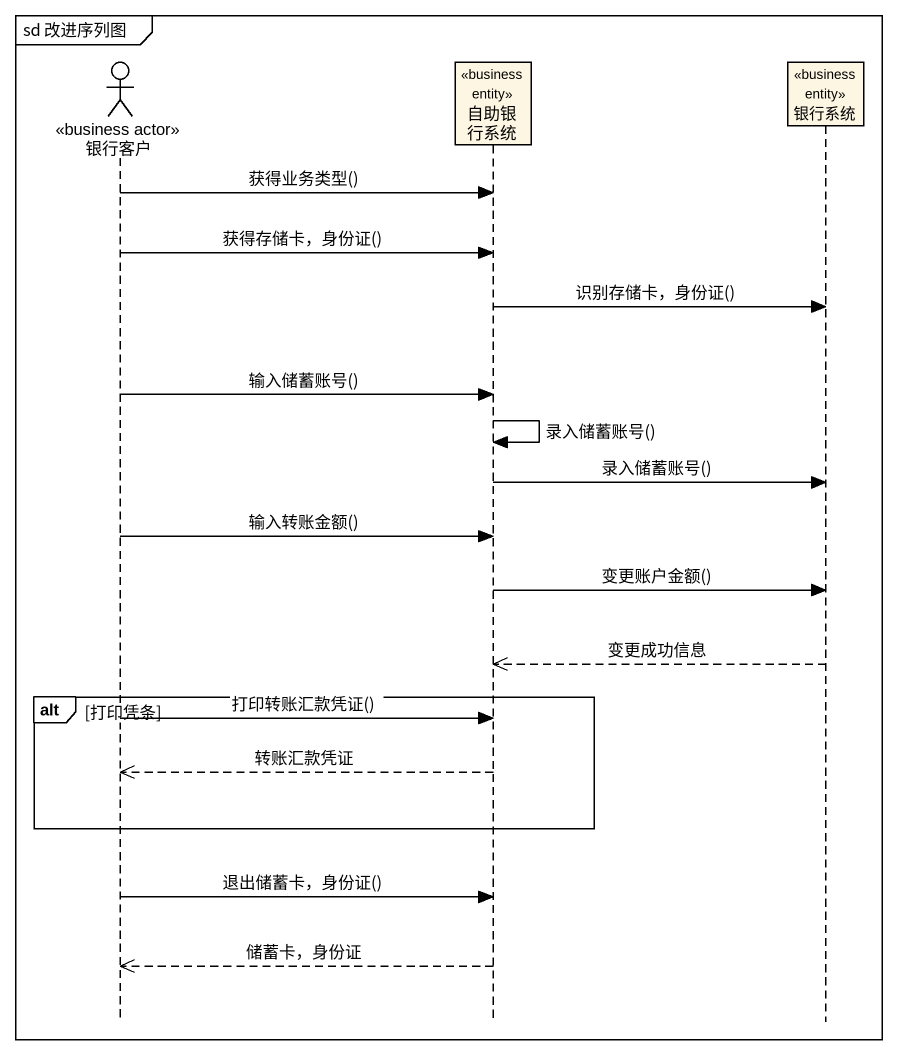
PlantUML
@startuml
mainframe sd 改进序列图
hide footbox
actor 银行客户 <<business actor>>
participant 自助银行系统 <<business entity>>
participant 银行系统 <<business entity>>

银行客户 -> 自助银行系统 : 获得业务类型()
银行客户 -> 自助银行系统 : 获得存储卡，身份证()
自助银行系统 -> 银行系统 : 识别存储卡，身份证()
银行客户 -> 自助银行系统 : 输入储蓄账号()
自助银行系统 -> 自助银行系统 : 录入储蓄账号()
自助银行系统 -> 银行系统 : 录入储蓄账号()
银行客户 -> 自助银行系统 : 输入转账金额()
自助银行系统 -> 银行系统 : 变更账户金额()
银行系统 -->> 自助银行系统 : 变更成功信息
alt 打印凭条
  银行客户 -> 自助银行系统 : 打印转账汇款凭证()
  自助银行系统 -->> 银行客户 : 转账汇款凭证
end
银行客户 -> 自助银行系统 : 退出储蓄卡，身份证()
自助银行系统 -->> 银行客户 : 储蓄卡，身份证
@enduml
